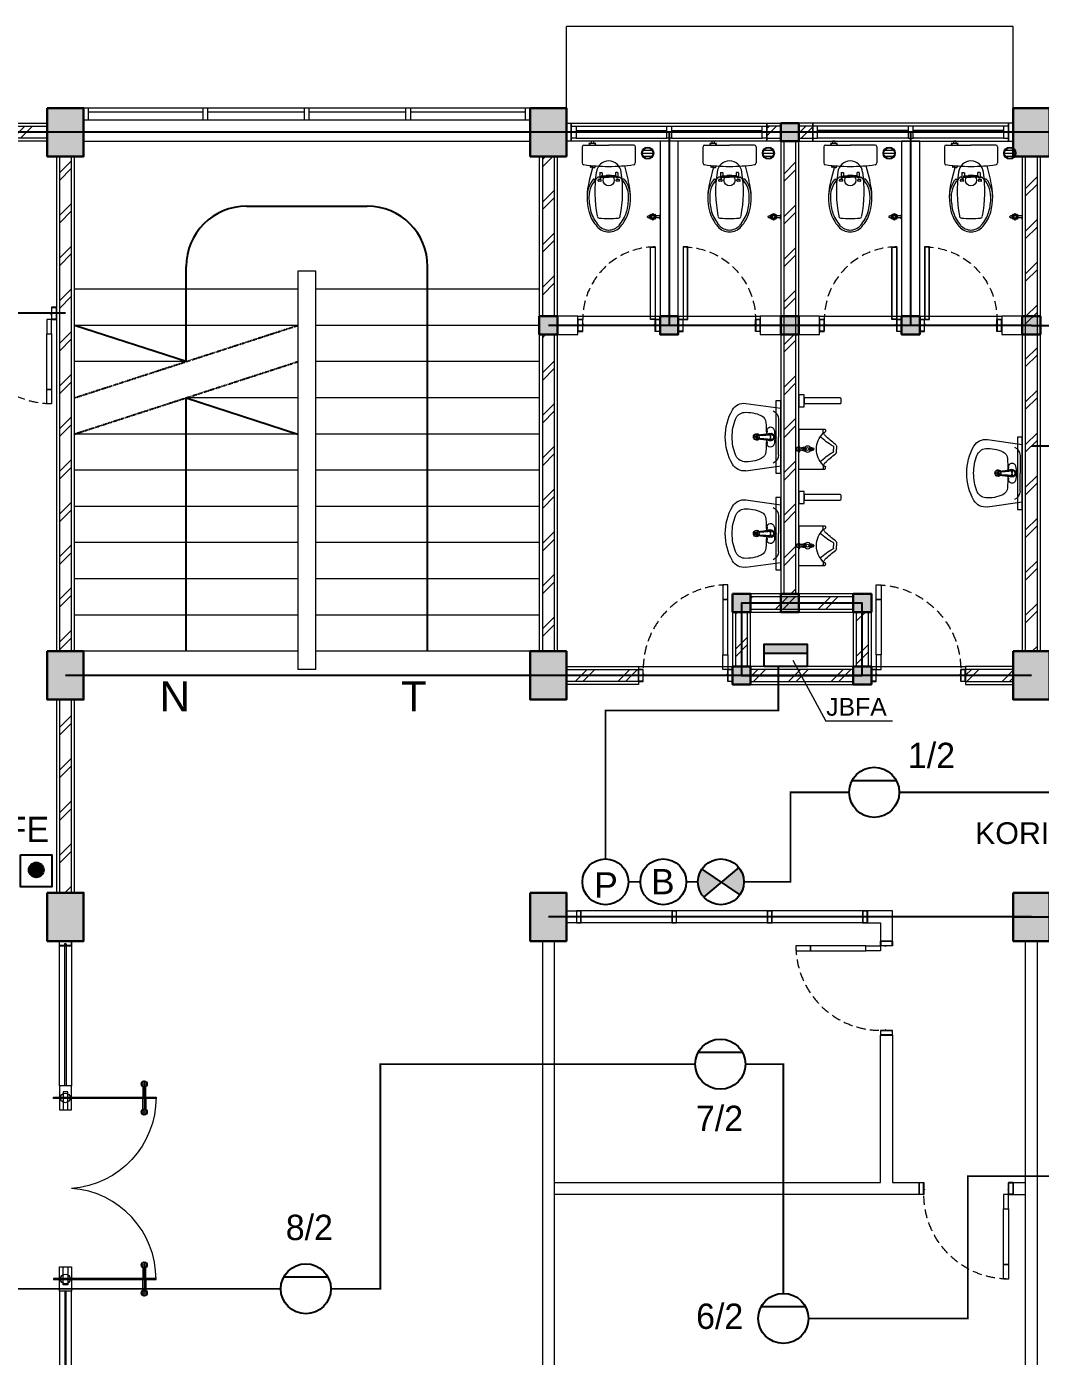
# Model space of a CAD drawing. Header units: millimetres. Extents: x -11 to 37852, y -101 to 28664.
# Drawn here: x 6394 to 8073, y 25058 to 27261 of the extents above; entities that cross this region are included whole.
import ezdxf
from ezdxf.enums import TextEntityAlignment as Align

# ---------------------------------------------------------------- set-up
doc = ezdxf.new("R2010")
doc.units = ezdxf.units.MM
for name, pattern in [('DASHDOT', [1, 0.5, -0.25, 0, -0.25]), ('DASHED', [0.75, 0.5, -0.25]), ('HIDDEN', [0.375, 0.25, -0.125])]:
    doc.linetypes.add(name, pattern=pattern)
for name, color, linetype in [('acp', 57, 'Continuous'), ('D1', 1, 'Continuous'), ('D2', 3, 'Continuous'), ('HOLLOW', 6, 'Continuous')]:
    doc.layers.add(name, color=color, linetype=linetype)
for name, color, linetype, lineweight in [('ars', 11, 'Continuous', 5), ('dinding', 5, 'Continuous', 15), ('KOLOM', 1, 'Continuous', 30), ('kus', 63, 'Continuous', 15), ('lan', 7, 'Continuous', 15), ('not', 7, 'Continuous', 20), ('PARTISI', 190, 'Continuous', 9), ('SANITAIR', 4, 'Continuous', 5), ('sol kol', 8, 'Continuous', 0)]:
    doc.layers.add(name, color=color, linetype=linetype, lineweight=lineweight)
doc.layers.add('as', color=1, linetype='Continuous', plot=False)
doc.styles.add('ARIAL', font='arial.ttf')
doc.styles.get("Standard").update_dxf_attribs({"font": 'arial.ttf'})
pattern_1 = [(45, (6758.166, 24570.925), (-35.3553, 35.3553), []), (45, (6770.666, 24570.925), (-35.3553, 35.3553), [])]

# ---------------------------------------------------------------- blocks, each defined once
blk = doc.blocks.new('P 70')
at = {"linetype": 'HIDDEN', "ltscale": 0.3}
blk.add_lwpolyline([(-0.74, 0.1, -0.414214), (-0.04, 0.8, -1.303225)], format="xyb", dxfattribs=at)
for points in [[(-0.04, 0.8), (-0.08, 0.8), (-0.08, 0.68), (-0.04, 0.68)], [(-0.04, 0.68), (-0.08, 0.68), (-0.08, 0.22), (-0.04, 0.22)], [(-0.04, 0.1), (-0.08, 0.1), (-0.08, 0.22), (-0.04, 0.22)], [(-0.735, 0.06), (-0.74, 0.06), (-0.74, 0.061), (-0.74, 0.1), (-0.78, 0.1), (-0.78, 0), (-0.74, 0), (-0.74, 0.056), (-0.735, 0.058)], [(-0.742, 0.002), (-0.778, 0.002), (-0.778, 0.098), (-0.742, 0.098)], [(-0.045, 0.06), (-0.04, 0.06), (-0.04, 0.061), (-0.04, 0.1), (0, 0.1), (0, 0), (-0.04, 0), (-0.04, 0.056), (-0.045, 0.058)], [(-0.038, 0.002), (-0.002, 0.002), (-0.002, 0.098), (-0.038, 0.098)]]:
    blk.add_lwpolyline(points, close=True)
blk = doc.blocks.new('KP')
at = {"layer": 'KOLOM'}
blk.add_lwpolyline([(0.075, -0.075), (-0.075, -0.075), (-0.075, 0.075), (0.075, 0.075), (0.075, -0.075)], dxfattribs=at)
blk = doc.blocks.new('washtafel L237 a')
for p, q in [((-0.279, -0.289), (-0.238, 0)), ((-0.238, 0), (0, 0)), ((0.238, 0), (0, 0)), ((0.279, -0.289), (0.238, 0)), ((-0.148, -0.019), (0, -0.019)), ((0.148, -0.019), (0, -0.019)), ((0, -0.193), (-0.007, -0.193)), ((0, -0.202), (-0.007, -0.202)), ((0, -0.179), (-0.006, -0.179)), ((0, -0.179), (0.006, -0.179)), ((0, -0.193), (0.007, -0.193)), ((0, -0.202), (0.007, -0.202))]:
    blk.add_line(p, q)
for centre, radius in [((-0.011, -0.085), 0.00488), ((0, -0.043), 0.00695), ((0, -0.043), 0.00529), ((0.011, -0.085), 0.00488)]:
    blk.add_circle(centre, radius)
for centre, radius, start, end in [((-0.148, -0.093), 0.0742, 90.0661, 157.5039), ((-0.055, -0.085), 0.0285, 98.132, 275.8135), ((-0.002, -0.336), 0.286, 89.6669, 101.6651), ((0, -0.084), 0.0312, 89.6915, 225.3566), ((-0.528, -0.216), 0.513, 2.5647, 13.8912), ((0, -0.084), 0.0231, 89.5833, 212.8124), ((-0.04, -0.126), 0.0267, 4.6349, 46.9394), ((-0.045, -0.113), 0.03, 5.694, 32.8124), ((-0.623, -0.171), 0.611, 359.8012, 5.694), ((0.002, -0.336), 0.286, 78.3349, 90.3331), ((0, -0.084), 0.0312, 314.6434, 90.3085), ((0, -0.084), 0.0231, 327.1876, 90.4167), ((0.623, -0.171), 0.611, 174.306, 180.1988), ((0.04, -0.126), 0.0267, 133.0606, 175.3651), ((0.045, -0.113), 0.03, 147.1876, 174.306), ((0.528, -0.216), 0.513, 166.1088, 177.4353), ((0.055, -0.085), 0.0285, 264.1865, 81.868), ((0.148, -0.093), 0.0742, 22.4961, 89.9339), ((0.068, -0.281), 0.273, 154.0541, 184.6243), ((-0.117, -0.191), 0.0678, 92.544, 154.459), ((0.012, -2.103), 1.984, 91.1939, 93.8059), ((-0.049, -0.147), 0.0337, 40.1188, 95.4553), ((0.001, -0.2), 0.0272, 129.5111, 54.4666), ((0.001, -0.2), 0.0234, 136.8784, 48.8129), ((-0.007, -0.184), 0.009, 183.4751, 270), ((-0.007, -0.193), 0.009, 182.5647, 270), ((-0.006, -0.173), 0.006, 179.8012, 270), ((0.001, -0.2), 0.0119, 184.4951, 2.4242), ((0.006, -0.173), 0.006, 270, 0.1988), ((0.007, -0.184), 0.009, 270, 356.5249), ((0.007, -0.193), 0.009, 270, 357.4353), ((0.049, -0.147), 0.0337, 84.5447, 139.8812), ((-0.012, -2.103), 1.984, 86.1941, 88.8061), ((0.117, -0.191), 0.0678, 25.541, 87.456), ((-0.068, -0.281), 0.273, 355.3757, 25.9459), ((-0.17, -0.305), 0.11, 171.786, 240.1395), ((-0.119, -0.294), 0.0858, 186.0548, 250.1625), ((0.119, -0.294), 0.0858, 289.8375, 353.9452), ((0.17, -0.305), 0.11, 299.8605, 8.214), ((-0.003, -0.017), 0.443, 239.9631, 270.4171), ((-0.001, 0.003), 0.406, 248.7209, 270.1375), ((0.001, 0.003), 0.406, 269.8625, 291.2791), ((0.003, -0.017), 0.443, 269.5829, 300.0369)]:
    blk.add_arc(centre, radius, start, end)
blk = doc.blocks.new('K1')
at = {"layer": 'KOLOM'}
blk.add_lwpolyline([(0.2, 0.15), (-0.2, 0.15), (-0.2, -0.15), (0.2, -0.15), (0.2, 0.15)], dxfattribs=at)
blk = doc.blocks.new('URINOIR ATAS')
for p, q in [((-0.027, 0.31), (0, 0.31)), ((-0.02, 0.286), (0, 0.286)), ((0.027, 0.31), (0, 0.31)), ((0.02, 0.286), (0, 0.286)), ((-0.165, 0), (-0.165, 0.215)), ((-0.16, 0.22), (-0.147, 0.22)), ((-0.133, 0.201), (-0.16, 0.201)), ((-0.133, 0.201), (-0.143, 0.218)), ((-0.012, 0.117), (0.011, 0.117)), ((-0.009, 0.112), (-0.009, 0.107)), ((-0.007, 0.113), (0.008, 0.113)), ((-0.003, 0.117), (-0.003, 0.113)), ((0.003, 0.117), (0.003, 0.113)), ((0.009, 0.112), (0.009, 0.107)), ((0.133, 0.201), (0.143, 0.218)), ((0.133, 0.201), (0.16, 0.201)), ((0.16, 0.22), (0.147, 0.22)), ((0.165, 0), (0.165, 0.215)), ((-0.165, 0), (0, 0)), ((-0.009, 0.01), (-0.026, 0)), ((-0.013, -0.017), (-0.013, 0)), ((-0.011, 0.107), (0.011, 0.107)), ((-0.011, 0.097), (0.011, 0.097)), ((-0.009, 0.01), (0.011, 0.01)), ((0.165, 0), (0, 0)), ((0.011, 0.01), (0.026, 0)), ((0.013, 0), (0.013, -0.017)), ((0.013, -0.017), (-0.013, -0.017))]:
    blk.add_line(p, q)
for points in [[(-0.011, 0.107, 0.164804), (-0.012, 0.107, 0.105758), (-0.013, 0.106, 0.068984), (-0.014, 0.104, 0.055178), (-0.014, 0.102, 0.055178), (-0.014, 0.1, 0.068984), (-0.013, 0.099, 0.105758), (-0.012, 0.098, 0.164804), (-0.011, 0.097, 0.164804), (-0.01, 0.098, 0.105758), (-0.009, 0.099, 0.068984), (-0.009, 0.1, 0.055178), (-0.009, 0.102, 0.055178), (-0.009, 0.104, 0.068984), (-0.009, 0.106, 0.105758), (-0.01, 0.107, 0.164804)], [(0, 0.097, 0.070821), (0.003, 0.098, 0.082428), (0.005, 0.099, 0.106823), (0.007, 0.101, 0.13413), (0.007, 0.102, 0.13413), (0.007, 0.104, 0.106823), (0.005, 0.106, 0.082428), (0.003, 0.107, 0.070821), (0, 0.107, 0.070821), (-0.003, 0.107, 0.082428), (-0.005, 0.106, 0.106823), (-0.007, 0.104, 0.13413), (-0.007, 0.102, 0.13413), (-0.007, 0.101, 0.106823), (-0.005, 0.099, 0.082428), (-0.003, 0.098, 0.070821)], [(0.011, 0.107, 0.164804), (0.01, 0.107, 0.105758), (0.009, 0.106, 0.068984), (0.009, 0.104, 0.055178), (0.008, 0.102, 0.055178), (0.009, 0.1, 0.068984), (0.009, 0.099, 0.105758), (0.01, 0.098, 0.164804), (0.011, 0.097, 0.164804), (0.012, 0.098, 0.105758), (0.013, 0.099, 0.068984), (0.013, 0.1, 0.055178), (0.014, 0.102, 0.055178), (0.014, 0.104, 0.068984), (0.013, 0.106, 0.105758), (0.012, 0.107, 0.164804)]]:
    blk.add_lwpolyline(points, format="xyb", close=True)
blk.add_lwpolyline([(0.007, 0.061), (0.013, 0.072), (0.007, 0.082), (-0.006, 0.082), (-0.012, 0.072), (-0.006, 0.061)], close=True)
for centre, radius in [((0, 0.072), 0.025), ((0, 0.032), 0.0106), ((0, 0.032), 0.00723)]:
    blk.add_circle(centre, radius)
for centre, radius, start, end in [((-0.614, 0.718), 0.709, 314.7654, 324.2179), ((-0.477, 0.536), 0.518, 315.9836, 330.7336), ((-0.027, 0.295), 0.0148, 90, 144.2179), ((-0.02, 0.28), 0.00593, 90, 150.7336), ((0.02, 0.28), 0.00593, 29.2664, 90), ((0.477, 0.536), 0.518, 209.2664, 224.0164), ((0.027, 0.295), 0.0148, 35.7821, 90), ((0.614, 0.718), 0.709, 215.7821, 225.2346), ((-0.16, 0.215), 0.005, 90, 180), ((-0.16, 0.196), 0.005, 90, 180), ((-0.147, 0.215), 0.005, 30.5859, 90), ((-0.151, 0.256), 0.055, 287.3602, 311.4179), ((0.001, 0.332), 0.187, 224.1477, 269.6422), ((0, 0.106), 0.0162, 43.0169, 136.9831), ((-0.007, 0.112), 0.00119, 90, 180), ((-0.001, 0.332), 0.187, 270.3578, 315.8523), ((0.008, 0.112), 0.00119, 0, 90), ((0.151, 0.256), 0.055, 228.5821, 252.6398), ((0.147, 0.215), 0.005, 90, 149.4141), ((0.16, 0.215), 0.005, 0, 90), ((0.16, 0.196), 0.005, 0, 90), ((0.12, 0.057), 0.137, 181.3482, 199.9236), ((-0.19, 0.062), 0.208, 345.4703, 357.6692)]:
    blk.add_arc(centre, radius, start, end)
blk = doc.blocks.new('P 60')
at = {"linetype": 'HIDDEN', "ltscale": 0.3}
blk.add_lwpolyline([(-0.64, 0.1, -0.414214), (-0.04, 0.7, -1.303225)], format="xyb", dxfattribs=at)
for points in [[(-0.04, 0.7), (-0.04, 0.1), (-0.08, 0.1), (-0.08, 0.7)], [(-0.042, 0.698), (-0.042, 0.102), (-0.078, 0.102), (-0.078, 0.698)], [(-0.635, 0.06), (-0.64, 0.06), (-0.64, 0.061), (-0.64, 0.1), (-0.68, 0.1), (-0.68, 0), (-0.64, 0), (-0.64, 0.056), (-0.635, 0.058)], [(-0.642, 0.002), (-0.678, 0.002), (-0.678, 0.098), (-0.642, 0.098)], [(-0.045, 0.06), (-0.04, 0.06), (-0.04, 0.061), (-0.04, 0.1), (0, 0.1), (0, 0), (-0.04, 0), (-0.04, 0.056), (-0.045, 0.058)], [(-0.038, 0.002), (-0.002, 0.002), (-0.002, 0.098), (-0.038, 0.098)]]:
    blk.add_lwpolyline(points, close=True)
blk = doc.blocks.new('KRAN ATAS')
for p, q in [((-0.019, 0.001), (-0.019, 0)), ((-0.019, 0), (0, 0)), ((-0.018, 0.002), (0, 0.002)), ((-0.009, 0.006), (-0.009, 0.04)), ((0.018, 0.002), (0, 0.002)), ((0.019, 0), (0, 0)), ((0.009, 0.006), (0.009, 0.04)), ((0.019, 0.001), (0.019, 0))]:
    blk.add_line(p, q)
for centre, radius, start, end in [((-0.021, 0.06), 0.0057, 92.509, 270.0343), ((-0.02, 0.06), 0.0057, 105.45, 257.2407), ((0, 0.06), 0.0223, 89.786, 270.2141), ((-0.015, 0.075), 0.0057, 47.464, 224.6597), ((-0.015, 0.074), 0.0057, 60.3207, 212.5415), ((-0.014, 0.046), 0.0057, 154.4974, 295.7282), ((-0.015, 0.045), 0.0057, 142.579, 307.6346), ((-0.018, 0.001), 0.0005, 90, 180), ((0, 0.06), 0.0162, 89.7094, 270.2949), ((-0.013, 0.006), 0.004, 270, 0), ((-0.041, 0.09), 0.0331, 343.1048, 7.2203), ((0, 0.06), 0.0102, 89.532, 270.4679), ((0, 0.096), 0.00865, 90, 191.4881), ((0, 0.08), 0.0057, 89.095, 165.324), ((0, 0.079), 0.0057, 89.095, 152.5938), ((0, 0.041), 0.0057, 205.9652, 266.0615), ((0, 0.04), 0.0057, 191.86, 266.0615), ((0, 0.096), 0.00865, 348.5119, 90), ((0, 0.08), 0.0057, 14.676, 90.905), ((0, 0.079), 0.0057, 27.4062, 90.905), ((0, 0.06), 0.0223, 269.7859, 90.214), ((0, 0.06), 0.0162, 269.7051, 90.2906), ((0, 0.06), 0.0102, 269.5321, 90.468), ((0, 0.04), 0.0057, 273.9385, 348.14), ((0, 0.041), 0.0057, 273.9385, 334.0348), ((0.041, 0.09), 0.0331, 172.7797, 196.8952), ((0.013, 0.006), 0.004, 180, 270), ((0.015, 0.045), 0.0057, 232.3654, 37.421), ((0.015, 0.075), 0.0057, 315.3403, 132.536), ((0.015, 0.074), 0.0057, 327.4585, 119.6793), ((0.014, 0.046), 0.0057, 244.2718, 25.5026), ((0.018, 0.001), 0.0005, 0, 90), ((0.021, 0.06), 0.0057, 269.9657, 87.491), ((0.02, 0.06), 0.0057, 282.7593, 74.55)]:
    blk.add_arc(centre, radius, start, end)
blk = doc.blocks.new('CLOSET ATAS')
for p, q in [((0, 0.207), (0, 0)), ((0.014, 0.22), (0.148, 0.22)), ((0.171, 0.13), (0.294, 0.161)), ((0.282, 0.125), (0.282, 0.107)), ((0, -0.206), (0, 0)), ((0.228, 0.073), (0.228, 0.058)), ((0.231, 0.075), (0.273, 0.075)), ((0.231, 0.055), (0.256, 0.055)), ((0.256, 0.055), (0.259, 0.063)), ((0.256, 0.055), (0.256, 0)), ((0.256, -0.055), (0.256, 0)), ((0.259, 0.063), (0.273, 0.063)), ((0.266, 0.075), (0.266, 0.088)), ((0.266, 0.063), (0.266, 0)), ((0.266, -0.063), (0.266, 0)), ((0.273, 0.075), (0.273, 0.063)), ((0.285, 0.085), (0.285, 0.065)), ((0.296, 0.088), (0.288, 0.088)), ((0.296, 0.062), (0.288, 0.062)), ((0.299, 0.085), (0.299, 0.065)), ((-0.013, -0.107), (-0.013, -0.164)), ((0.228, -0.073), (0.228, -0.058)), ((0.231, -0.055), (0.256, -0.055)), ((0.231, -0.075), (0.273, -0.075)), ((0.256, -0.055), (0.259, -0.063)), ((0.259, -0.063), (0.273, -0.063)), ((0.266, -0.075), (0.266, -0.088)), ((0.273, -0.075), (0.273, -0.063)), ((0.282, -0.125), (0.282, -0.107)), ((0.285, -0.065), (0.285, -0.085)), ((0.296, -0.062), (0.288, -0.062)), ((0.296, -0.088), (0.288, -0.088)), ((0.299, -0.065), (0.299, -0.085)), ((-0.013, -0.124), (-0.031, -0.124)), ((-0.031, -0.124), (-0.031, -0.146)), ((-0.031, -0.146), (-0.013, -0.146)), ((0.014, -0.22), (0.148, -0.22)), ((0.171, -0.138), (0.185, -0.138)), ((0.173, -0.116), (0.185, -0.116)), ((0.173, -0.151), (0.173, -0.138)), ((0.175, -0.154), (0.182, -0.154)), ((0.184, -0.138), (0.184, -0.151)), ((0.188, -0.119), (0.188, -0.136)), ((0.188, -0.134), (0.294, -0.161))]:
    blk.add_line(p, q)
blk.add_circle((0.292, 0), 0.046)
for centre, radius, start, end in [((0.014, 0.207), 0.0135, 90, 180), ((0.148, 0.205), 0.015, 8.087, 90), ((-1.27, 0.004), 1.447, 359.8599, 8.087), ((0.385, -0.951), 1.066, 79.0461, 98.6197), ((0.429, -0.051), 0.215, 89.4826, 138.7405), ((0.287, 0.125), 0.005, 128.7411, 180), ((0.429, -0.051), 0.231, 89.4826, 128.7411), ((0.431, -0.32), 0.5, 75.2789, 105.8515), ((0.431, -0.32), 0.484, 75.2789, 90), ((0.465, -0.141), 0.302, 48.5371, 73.1314), ((0.465, -0.141), 0.318, 48.5371, 73.1314), ((0.235, 0), 0.103, 95.4936, 264.5064), ((-1.27, -0.004), 1.447, 351.913, 0.1401), ((0.231, 0.073), 0.00271, 90, 180), ((0.231, 0.058), 0.00271, 180, 270), ((0.271, 0.088), 0.005, 138.7405, 180), ((0.288, 0.085), 0.00307, 90, 180), ((0.288, 0.065), 0.00307, 180, 270), ((0.296, 0.085), 0.00307, 0, 90), ((0.296, 0.065), 0.00307, 270, 0), ((0.585, 0.076), 0.02, 7.8459, 81.6038), ((0.035, 0), 0.575, 352.1541, 7.8459), ((0.59, 0), 0.114, 0, 48.6581), ((0.59, 0), 0.114, 311.3419, 0), ((0.59, 0), 0.13, 0, 48.6581), ((0.59, 0), 0.13, 311.3419, 0), ((-0.016, -0.123), 0.0171, 24.4122, 79.3868), ((0.385, 0.948), 1.063, 261.358, 280.9763), ((0.231, -0.058), 0.00271, 90, 180), ((0.231, -0.073), 0.00271, 180, 270), ((0.271, -0.088), 0.005, 180, 221.2595), ((0.429, 0.051), 0.215, 221.2595, 270.5174), ((0.288, -0.065), 0.00307, 90, 180), ((0.288, -0.085), 0.00307, 180, 270), ((0.296, -0.065), 0.00307, 0, 90), ((0.296, -0.085), 0.00307, 270, 0), ((0.465, 0.141), 0.302, 286.8686, 311.4629), ((0.465, 0.141), 0.318, 286.8686, 311.4629), ((0.585, -0.076), 0.02, 278.3962, 352.1541), ((-0.016, -0.147), 0.0171, 280.6132, 335.5878), ((0.014, -0.206), 0.0135, 180, 270), ((0.148, -0.205), 0.015, 270, 351.913), ((0.175, -0.151), 0.00271, 180, 270), ((0.182, -0.151), 0.00271, 270, 0), ((0.185, -0.119), 0.00271, 0, 90), ((0.185, -0.136), 0.00271, 270, 0), ((0.287, -0.125), 0.005, 180, 231.2589), ((0.429, 0.051), 0.231, 231.2589, 270.5174), ((0.431, 0.32), 0.5, 254.1485, 284.7211), ((0.431, 0.32), 0.484, 270, 284.7211)]:
    blk.add_arc(centre, radius, start, end)
blk = doc.blocks.new('*X6')
at = {"color": 0}
for p, q in [((18.491, 19.193), (18.579, 19.193)), ((18.499, 19.218), (18.572, 19.218)), ((18.499, 19.168), (18.572, 19.168))]:
    blk.add_line(p, q, dxfattribs=at)
blk = doc.blocks.new('SFLOOR')
for radius in [0.05, 0.0442]:
    blk.add_circle((0, 0), radius)
blk.add_blockref('*X6', (-18.535, -19.193))
blk = doc.blocks.new('P1')
at = {"lineweight": 5}
h = blk.add_hatch(dxfattribs=at)
h.set_pattern_fill('ANSI31', color=256, scale=0.020282, angle=-315, style=0)
h.set_pattern_definition([(179.99999863, (-506.106483, 1417.280242), (6.07e-11, 0.0025352112676), [])])
h.paths.add_polyline_path([(-1.729, 0.805, -1), (-1.693, 0.77, -1)])
h.paths.add_polyline_path([(-1.724, 0.801, 1), (-1.697, 0.774, 1)], flags=16)
h = blk.add_hatch(dxfattribs=at)
h.set_pattern_fill('ANSI31', color=256, scale=0.020282, angle=-315, style=0)
h.set_pattern_definition([(270.00000137, (1414.9464214, -503.7726625), (0.0025352112676, 6.07e-11), [])])
h.paths.add_polyline_path([(-1.528, 0.605, 1), (-1.564, 0.641, 1)])
h.paths.add_polyline_path([(-1.532, 0.609, -1), (-1.56, 0.637, -1)], flags=16)
h = blk.add_hatch(dxfattribs=at)
h.set_pattern_fill('ANSI31', color=256, scale=0.020282, angle=-315, style=0)
h.set_pattern_definition([(179.99999863, (-505.0458133, 1416.2195722), (6.07e-11, 0.0025352112676), [])])
h.paths.add_polyline_path([(-0.668, -0.255, -1), (-0.632, -0.291, -1)])
h.paths.add_polyline_path([(-0.664, -0.259, 1), (-0.636, -0.287, 1)], flags=16)
h = blk.add_hatch(dxfattribs=at)
h.set_pattern_fill('ANSI31', color=256, scale=0.020282, angle=-315, style=0)
h.set_pattern_definition([(270.00000137, (1416.0070912, -504.8333323), (0.0025352112676, 6.07e-11), [])])
h.paths.add_polyline_path([(-0.468, -0.455, 1), (-0.504, -0.42, 1)])
h.paths.add_polyline_path([(-0.472, -0.451, -1), (-0.499, -0.424, -1)], flags=16)
for p, q in [((-1.724, 0.801), (-1.697, 0.774)), ((-1.686, 0.781), (-1.623, 0.718)), ((-1.553, 0.648), (-1.616, 0.711)), ((-1.532, 0.609), (-1.56, 0.637)), ((-0.664, -0.259), (-0.636, -0.287)), ((-0.625, -0.28), (-0.562, -0.343)), ((-0.492, -0.413), (-0.555, -0.35)), ((-0.472, -0.451), (-0.499, -0.424))]:
    blk.add_line(p, q, dxfattribs=at)
at = {"color": 9, "lineweight": 5}
for p, q in [((-1.641, 0.7), (-1.704, 0.763)), ((-1.634, 0.693), (-1.571, 0.63)), ((-0.58, -0.361), (-0.643, -0.298)), ((-0.573, -0.368), (-0.51, -0.431))]:
    blk.add_line(p, q, dxfattribs=at)
at = {"color": 8, "lineweight": 5}
for p, q in [((-1.64, 0.701), (-1.703, 0.763)), ((-1.639, 0.702), (-1.701, 0.764)), ((-1.636, 0.705), (-1.697, 0.766)), ((-1.631, 0.71), (-1.692, 0.771)), ((-1.633, 0.694), (-1.57, 0.631)), ((-1.632, 0.695), (-1.57, 0.633)), ((-1.629, 0.698), (-1.568, 0.637)), ((-1.624, 0.703), (-1.563, 0.642)), ((-0.58, -0.36), (-0.642, -0.297)), ((-0.578, -0.358), (-0.64, -0.296)), ((-0.575, -0.356), (-0.636, -0.294)), ((-0.57, -0.351), (-0.631, -0.29)), ((-0.572, -0.367), (-0.51, -0.43)), ((-0.571, -0.366), (-0.509, -0.428)), ((-0.568, -0.363), (-0.507, -0.424)), ((-0.563, -0.358), (-0.502, -0.419))]:
    blk.add_line(p, q, dxfattribs=at)
for points in [[(-1.1, 1.241), (-1.701, 0.64), (-1.694, 0.633), (-1.093, 1.234), (-1.1, 1.241)], [(-1.273, 1.202), (-1.202, 1.273), (-1.061, 1.132), (-1.132, 1.061), (-1.273, 1.202)], [(-0.032, 0.173), (-0.633, -0.428), (-0.64, -0.421), (-0.039, 0.18), (-0.032, 0.173)], [(-0.071, 0), (0, 0.071), (-0.142, 0.212), (-0.212, 0.142), (-0.071, 0)]]:
    blk.add_lwpolyline(points)
at = {"lineweight": 9}
for points in [[(-1.153, 1.181), (-1.181, 1.153), (-1.216, 1.188), (-1.188, 1.216)], [(-1.082, 1.11), (-1.11, 1.082), (-1.181, 1.153), (-1.153, 1.181)], [(-0.163, 0.191), (-0.191, 0.163), (-0.12, 0.092), (-0.092, 0.12)], [(-0.092, 0.12), (-0.12, 0.092), (-0.085, 0.057), (-0.057, 0.085)]]:
    blk.add_lwpolyline(points, close=True, dxfattribs=at)
at = {"lineweight": 5}
for points in [[(-1.697, 0.801), (-1.724, 0.774)], [(-1.532, 0.637), (-1.56, 0.609)], [(-0.636, -0.259), (-0.664, -0.287)], [(-0.472, -0.424), (-0.499, -0.451)]]:
    blk.add_lwpolyline(points, dxfattribs=at)
for points in [[(-1.701, 0.64, 0.396093), (-0.672, 0.601)], [(-0.633, -0.428, -0.396093), (-0.672, 0.601)]]:
    blk.add_lwpolyline(points, format="xyb")
for centre in [(-1.167, 1.167), (-0.106, 0.106)]:
    blk.add_circle(centre, 0.04)
for centre, radius in [((-1.711, 0.788), 0.0254), ((-1.711, 0.788), 0.0195), ((-1.546, 0.623), 0.0254), ((-1.546, 0.623), 0.0195), ((-0.65, -0.273), 0.0254), ((-0.65, -0.273), 0.0195), ((-0.486, -0.437), 0.0254), ((-0.486, -0.437), 0.0195)]:
    blk.add_circle(centre, radius, dxfattribs=at)
blk = doc.blocks.new('NOTASI RUANG')
at = {"layer": 'not'}
for height, p in [(0.26, (-0.011, 0.3)), (0.175, (-0.009, -0.017))]:
    blk.add_attdef('RUANG', text='', height=height, dxfattribs=at).set_placement(p, align=Align.MIDDLE_CENTER)

msp = doc.modelspace()

# ---------------------------------------------------------------- hatches: boundary and pattern name
at = {"layer": 'acp'}
msp.add_hatch(color=251, dxfattribs=at).paths.add_polyline_path([(6397.7, 25863.7, 1), (6422.2, 25863.7, 1)])
at = {"layer": 'ars'}
h = msp.add_hatch(dxfattribs=at)
h.set_pattern_fill('TEMBOK', color=256, scale=50)
h.set_pattern_definition([(45, (5756.166, 25470.925), (-35.3553, 35.3553), []), (45, (5768.666, 25470.925), (-35.3553, 35.3553), [])])
h.paths.add_polyline_path([(6370.2, 27095.9), (6428.2, 27095.9), (6428.2, 27075.9), (6370.2, 27075.9)])
h = msp.add_hatch(dxfattribs=at)
h.set_pattern_fill('TEMBOK', color=256, scale=50)
h.set_pattern_definition([(45, (7502.166, 25135.925), (-35.3553, 35.3553), []), (45, (7514.666, 25135.925), (-35.3553, 35.3553), [])])
h.paths.add_polyline_path([(7643.2, 27095.9), (7620.2, 27095.9), (7620.2, 27075.9), (7643.2, 27075.9)])
h = msp.add_hatch(dxfattribs=at)
h.set_pattern_fill('TEMBOK', color=256, scale=50)
h.set_pattern_definition([(45, (7563.166, 25135.925), (-35.3553, 35.3553), []), (45, (7575.666, 25135.925), (-35.3553, 35.3553), [])])
h.paths.add_polyline_path([(7696.2, 27095.9), (7673.2, 27095.9), (7673.2, 27075.9), (7696.2, 27075.9)])
h = msp.add_hatch(dxfattribs=at)
h.set_pattern_fill('TEMBOK', color=256, scale=50)
h.set_pattern_definition(pattern_1)
h.paths.add_polyline_path([(7648.2, 27070.9), (7648.2, 26320.9), (7668.2, 26320.9), (7668.2, 27070.9)])
h = msp.add_hatch(dxfattribs=at)
h.set_pattern_fill('TEMBOK', color=256, scale=50)
h.set_pattern_definition(pattern_1)
h.paths.add_polyline_path([(6468.2, 26225.9), (6468.2, 27045.9), (6448.2, 27045.9), (6448.2, 26225.9)])
h = msp.add_hatch(dxfattribs=at)
h.set_pattern_fill('TEMBOK', color=256, scale=50)
h.set_pattern_definition(pattern_1)
h.paths.add_polyline_path([(7268.2, 26780.9), (7268.2, 27045.9), (7248.2, 27045.9), (7248.2, 26780.9)])
h = msp.add_hatch(dxfattribs=at)
h.set_pattern_fill('TEMBOK', color=256, scale=50)
h.set_pattern_definition(pattern_1)
h.paths.add_polyline_path([(8068.2, 26225.9), (8068.2, 27045.9), (8048.2, 27045.9), (8048.2, 26225.9)])
h = msp.add_hatch(dxfattribs=at)
h.set_pattern_fill('TEMBOK', color=256, scale=50)
h.set_pattern_definition(pattern_1)
h.paths.add_polyline_path([(7248.2, 26750.9), (7248.2, 26225.9), (7268.2, 26225.9), (7268.2, 26750.9)])
h = msp.add_hatch(dxfattribs=at)
h.set_pattern_fill('TEMBOK', color=256, scale=50)
h.set_pattern_definition(pattern_1)
h.paths.add_polyline_path([(7763.2, 26315.9), (7593.2, 26315.9), (7593.2, 26295.9), (7763.2, 26295.9)])
h = msp.add_hatch(dxfattribs=at)
h.set_pattern_fill('TEMBOK', color=256, scale=50)
h.set_pattern_definition(pattern_1)
h.paths.add_polyline_path([(7568.2, 26290.9), (7568.2, 26200.9), (7588.2, 26200.9), (7588.2, 26290.9)])
h = msp.add_hatch(dxfattribs=at)
h.set_pattern_fill('TEMBOK', color=256, scale=50)
h.set_pattern_definition(pattern_1)
h.paths.add_polyline_path([(7768.2, 26290.9), (7768.2, 26200.9), (7788.2, 26200.9), (7788.2, 26290.9)])
h = msp.add_hatch(dxfattribs=at)
h.set_pattern_fill('TEMBOK', color=256, scale=50)
h.set_pattern_definition(pattern_1)
h.paths.add_polyline_path([(7288.2, 26195.9), (7407.2, 26195.9), (7407.2, 26175.9), (7288.2, 26175.9)])
h = msp.add_hatch(dxfattribs=at)
h.set_pattern_fill('TEMBOK', color=256, scale=50)
h.set_pattern_definition(pattern_1)
h.paths.add_polyline_path([(7763.2, 26195.9), (7593.2, 26195.9), (7593.2, 26175.9), (7763.2, 26175.9)])
h = msp.add_hatch(dxfattribs=at)
h.set_pattern_fill('TEMBOK', color=256, scale=50)
h.set_pattern_definition(pattern_1)
h.paths.add_polyline_path([(8028.2, 26195.9), (7949.2, 26195.9), (7949.2, 26175.9), (8028.2, 26175.9)])
h = msp.add_hatch(dxfattribs=at)
h.set_pattern_fill('TEMBOK', color=256, scale=50)
h.set_pattern_definition(pattern_1)
h.paths.add_polyline_path([(6468.2, 25825.9), (6468.2, 26145.9), (6448.2, 26145.9), (6448.2, 25825.9)])
at = {"layer": 'D1', "linetype": 'ByBlock'}
h = msp.add_hatch(color=21, dxfattribs=at)
h.paths.add_polyline_path([(7512.6, 25865.2, 0.342826), (7515.5, 25818.7), (7544.9, 25843.2)])
h.paths.add_polyline_path([(7544.9, 25843.2), (7575.4, 25822.5, 0.32744), (7573.8, 25867.4)])
at = {"layer": 'HOLLOW'}
msp.add_hatch(color=256, dxfattribs=at).paths.add_polyline_path([(7615.7, 26237.9), (7615.7, 26222.9), (7687.1, 26222.9), (7687.1, 26237.9)])
at = {"layer": 'sol kol'}
for points in [[(6428.2, 27125.9), (6428.2, 27045.9), (6488.2, 27045.9), (6488.2, 27125.9)], [(7228.2, 27125.9), (7228.2, 27045.9), (7288.2, 27045.9), (7288.2, 27125.9)], [(8028.2, 27125.9), (8028.2, 27045.9), (8088.2, 27045.9), (8088.2, 27125.9)], [(7643.2, 27100.9), (7673.2, 27100.9), (7673.2, 27070.9), (7643.2, 27070.9)], [(7243.2, 26780.9), (7273.2, 26780.9), (7273.2, 26750.9), (7243.2, 26750.9)], [(7443.2, 26780.9), (7473.2, 26780.9), (7473.2, 26750.9), (7443.2, 26750.9)], [(7643.2, 26780.9), (7673.2, 26780.9), (7673.2, 26750.9), (7643.2, 26750.9)], [(7843.2, 26780.9), (7873.2, 26780.9), (7873.2, 26750.9), (7843.2, 26750.9)], [(8043.2, 26780.9), (8073.2, 26780.9), (8073.2, 26750.9), (8043.2, 26750.9)], [(7563.2, 26320.9), (7593.2, 26320.9), (7593.2, 26290.9), (7563.2, 26290.9)], [(7643.2, 26320.9), (7673.2, 26320.9), (7673.2, 26290.9), (7643.2, 26290.9)], [(7763.2, 26320.9), (7793.2, 26320.9), (7793.2, 26290.9), (7763.2, 26290.9)], [(6428.2, 26225.9), (6428.2, 26145.9), (6488.2, 26145.9), (6488.2, 26225.9)], [(7228.2, 26225.9), (7228.2, 26145.9), (7288.2, 26145.9), (7288.2, 26225.9)], [(8028.2, 26225.9), (8028.2, 26145.9), (8088.2, 26145.9), (8088.2, 26225.9)], [(7563.2, 26200.9), (7593.2, 26200.9), (7593.2, 26170.9), (7563.2, 26170.9)], [(7763.2, 26200.9), (7793.2, 26200.9), (7793.2, 26170.9), (7763.2, 26170.9)], [(6428.2, 25825.9), (6428.2, 25745.9), (6488.2, 25745.9), (6488.2, 25825.9)], [(7228.2, 25825.9), (7228.2, 25745.9), (7288.2, 25745.9), (7288.2, 25825.9)], [(8028.2, 25825.9), (8028.2, 25745.9), (8088.2, 25745.9), (8088.2, 25825.9)]]:
    msp.add_hatch(color=256, dxfattribs=at).paths.add_polyline_path(points)

# ---------------------------------------------------------------- linework, layer by layer
for p, q in [((6758.2, 26963.4), (6958.2, 26963.4)), ((6658.2, 26705.9), (6658.2, 26863.4)), ((7058.2, 26225.9), (7058.2, 26863.4)), ((6658.2, 26705.9), (6473.2, 26765.9)), ((6658.2, 26225.9), (6658.2, 26645.9)), ((6658.2, 26645.9), (6843.2, 26585.9))]:
    msp.add_line(p, q)
at = {"linetype": 'DASHDOT'}
for p, q in [((6473.2, 26645.9), (6843.2, 26765.9)), ((6473.2, 26585.9), (6843.2, 26705.9))]:
    msp.add_line(p, q, dxfattribs=at)
for centre, start, end in [((6758.2, 26863.4), 90, 180), ((6958.2, 26863.4), 0, 90)]:
    msp.add_arc(centre, 100, start, end)
at = {"layer": 'acp', "color": 251}
msp.add_line((7615.7, 26222.9), (7687.1, 26222.9), dxfattribs=at)
at = {"layer": 'ars'}
for points in [[(6370.2, 27095.9), (6428.2, 27095.9), (6428.2, 27075.9), (6370.2, 27075.9)], [(7643.2, 27095.9), (7620.2, 27095.9), (7620.2, 27075.9), (7643.2, 27075.9)], [(7696.2, 27095.9), (7673.2, 27095.9), (7673.2, 27075.9), (7696.2, 27075.9)], [(7648.2, 27070.9), (7648.2, 26320.9), (7668.2, 26320.9), (7668.2, 27070.9)], [(6468.2, 26225.9), (6468.2, 27045.9), (6448.2, 27045.9), (6448.2, 26225.9)], [(7268.2, 26780.9), (7268.2, 27045.9), (7248.2, 27045.9), (7248.2, 26780.9)], [(8068.2, 26225.9), (8068.2, 27045.9), (8048.2, 27045.9), (8048.2, 26225.9)], [(7248.2, 26750.9), (7248.2, 26225.9), (7268.2, 26225.9), (7268.2, 26750.9)], [(7681.9, 26630.9), (7681.9, 26650.9), (7673.2, 26650.9), (7673.2, 26630.9)], [(7681.9, 26470.9), (7681.9, 26490.9), (7673.2, 26490.9), (7673.2, 26470.9)], [(7763.2, 26315.9), (7593.2, 26315.9), (7593.2, 26295.9), (7763.2, 26295.9)], [(7568.2, 26290.9), (7568.2, 26200.9), (7588.2, 26200.9), (7588.2, 26290.9)], [(7768.2, 26290.9), (7768.2, 26200.9), (7788.2, 26200.9), (7788.2, 26290.9)], [(7288.2, 26195.9), (7407.2, 26195.9), (7407.2, 26175.9), (7288.2, 26175.9)], [(7763.2, 26195.9), (7593.2, 26195.9), (7593.2, 26175.9), (7763.2, 26175.9)], [(8028.2, 26195.9), (7949.2, 26195.9), (7949.2, 26175.9), (8028.2, 26175.9)], [(6468.2, 25825.9), (6468.2, 26145.9), (6448.2, 26145.9), (6448.2, 25825.9)]]:
    msp.add_lwpolyline(points, close=True, dxfattribs=at)
at = {"layer": 'as'}
msp.add_line((6458.2, 26785.9), (5958.2, 26785.9), dxfattribs=at)
for points in [[(6458.2, 27085.9), (4658.2, 27085.9)], [(7258.2, 27085.9), (6458.2, 27085.9)], [(7158.2, 27085.9), (6558.2, 27085.9)], [(8058.2, 27085.9), (7258.2, 27085.9)], [(7458.2, 27085.9), (7458.2, 26765.9)], [(7858.2, 27085.9), (7858.2, 26765.9)], [(9258.2, 27085.9), (8058.2, 27085.9)], [(7658.2, 26765.9), (7258.2, 26765.9)], [(8058.2, 26765.9), (7658.2, 26765.9)], [(8058.2, 26765.9), (8458.2, 26765.9)], [(8458.2, 26565.9), (8058.2, 26565.9)], [(7258.2, 26185.9), (6458.2, 26185.9)], [(8058.2, 26185.9), (7258.2, 26185.9)], [(8058.2, 25785.9), (7258.2, 25785.9)], [(8028.2, 25785.9), (9258.2, 25785.9)]]:
    msp.add_lwpolyline(points, dxfattribs=at)
msp.add_lwpolyline([(7778.2, 26185.9), (7778.2, 26305.9), (7578.2, 26305.9), (7578.2, 26185.9)], close=True, dxfattribs=at)
at = {"layer": 'D2', "color": 3, "linetype": 'DASHED', "ltscale": 50, "const_width": 3.03}
for points in [[(7839.4, 25992.3), (8262.4, 25992.3), (8262.4, 26364.9)], [(7352.7, 25881.9), (7352.7, 26127.9), (7639.2, 26127.9), (7639.2, 26200.9)], [(7756.4, 25992.3), (7659.2, 25992.3), (7659.2, 25843.9), (7582, 25843.9)], [(7390.7, 25843.9), (7410.5, 25843.9)], [(7486.5, 25843.9), (7506, 25843.9)], [(7501.5, 25541.9), (6979.8, 25541.9), (6979.8, 25169.7), (6898, 25169.7)], [(7647.4, 25162.1), (7647.4, 25541.9), (7584.6, 25541.9)], [(8609.6, 25356.2), (7953.1, 25356.2), (7953.1, 25120.6), (7689, 25120.6)], [(6814.9, 25169.7), (5536.2, 25169.7), (5536.2, 25308.6)]]:
    msp.add_lwpolyline(points, dxfattribs=at)
at = {"layer": 'dinding'}
msp.add_line((6488.2, 27070.9), (7228.2, 27070.9), dxfattribs=at)
for points in [[(6370.2, 27100.9), (6428.2, 27100.9), (6428.2, 27070.9), (6370.2, 27070.9)], [(7288.2, 27100.9), (7296.2, 27100.9), (7296.2, 27070.9), (7288.2, 27070.9)], [(7620.2, 27100.9), (7643.2, 27100.9), (7643.2, 27070.9), (7620.2, 27070.9)], [(7696.2, 27100.9), (7673.2, 27100.9), (7673.2, 27070.9), (7696.2, 27070.9)], [(8028.2, 27100.9), (8020.2, 27100.9), (8020.2, 27070.9), (8028.2, 27070.9)], [(7443.2, 27070.9), (7443.2, 26780.9), (7473.2, 26780.9), (7473.2, 27070.9)], [(7643.2, 27070.9), (7643.2, 26320.9), (7673.2, 26320.9), (7673.2, 27070.9)], [(7843.2, 27070.9), (7843.2, 26780.9), (7873.2, 26780.9), (7873.2, 27070.9)], [(6473.2, 26225.9), (6473.2, 27045.9), (6443.2, 27045.9), (6443.2, 26225.9)], [(7273.2, 26780.9), (7273.2, 27045.9), (7243.2, 27045.9), (7243.2, 26780.9)], [(8073.2, 26225.9), (8073.2, 27045.9), (8043.2, 27045.9), (8043.2, 26225.9)], [(7307.2, 26780.9), (7273.2, 26780.9), (7273.2, 26750.9), (7307.2, 26750.9)], [(7643.2, 26780.9), (7609.2, 26780.9), (7609.2, 26750.9), (7643.2, 26750.9)], [(7707.2, 26780.9), (7673.2, 26780.9), (7673.2, 26750.9), (7707.2, 26750.9)], [(8043.2, 26780.9), (8009.2, 26780.9), (8009.2, 26750.9), (8043.2, 26750.9)], [(7243.2, 26750.9), (7243.2, 26225.9), (7273.2, 26225.9), (7273.2, 26750.9)], [(7763.2, 26320.9), (7593.2, 26320.9), (7593.2, 26290.9), (7763.2, 26290.9)], [(7563.2, 26290.9), (7563.2, 26200.9), (7593.2, 26200.9), (7593.2, 26290.9)], [(7763.2, 26290.9), (7763.2, 26200.9), (7793.2, 26200.9), (7793.2, 26290.9)], [(7288.2, 26200.9), (7407.2, 26200.9), (7407.2, 26170.9), (7288.2, 26170.9)], [(7763.2, 26200.9), (7593.2, 26200.9), (7593.2, 26170.9), (7763.2, 26170.9)], [(8028.2, 26200.9), (7949.2, 26200.9), (7949.2, 26170.9), (8028.2, 26170.9)], [(6473.2, 25825.9), (6473.2, 26145.9), (6443.2, 26145.9), (6443.2, 25825.9)]]:
    msp.add_lwpolyline(points, close=True, dxfattribs=at)
at = {"layer": 'HOLLOW'}
for p, q in [((7761.3, 26011.9), (7834.5, 26011.9)), ((7515.5, 25818.7), (7574, 25867.6)), ((7512.6, 25865.2), (7575.4, 25822.5)), ((7506.5, 25561.5), (7579.6, 25561.5)), ((6819.9, 25189.4), (6893, 25189.4)), ((7610.9, 25140.2), (7684, 25140.2))]:
    msp.add_line(p, q, dxfattribs=at)
for points in [[(7615.7, 26200.9), (7615.7, 26237.9), (7687.1, 26237.9), (7687.1, 26200.9)], [(6383.9, 25888.7), (6435.9, 25888.7), (6435.9, 25835.6), (6383.9, 25835.6)]]:
    msp.add_lwpolyline(points, close=True, dxfattribs=at)
for centre, radius in [((7797.9, 25992.3), 41.5), ((6409.9, 25863.7), 12.3), ((7352.7, 25843.9), 38), ((7448.5, 25843.9), 38), ((7544, 25843.9), 38), ((7543, 25541.9), 41.5), ((6856.5, 25169.7), 41.5), ((7647.4, 25120.6), 41.5)]:
    msp.add_circle(centre, radius, dxfattribs=at)
at = {"layer": 'kus'}
for p, q in [((7228.2, 27125.9), (6488.2, 27125.9)), ((6496.2, 27105.9), (6496.2, 27125.9)), ((6686.2, 27105.9), (6686.2, 27125.9)), ((6694.2, 27105.9), (6694.2, 27125.9)), ((6854.2, 27105.9), (6854.2, 27125.9)), ((6862.2, 27105.9), (6862.2, 27125.9)), ((7022.2, 27105.9), (7022.2, 27125.9)), ((7030.2, 27105.9), (7030.2, 27125.9)), ((7220.2, 27105.9), (7220.2, 27125.9)), ((7228.2, 27105.9), (6488.2, 27105.9)), ((6686.2, 27118.9), (6496.2, 27118.9)), ((6854.2, 27118.9), (6694.2, 27118.9)), ((7022.2, 27118.9), (6862.2, 27118.9)), ((7220.2, 27118.9), (7030.2, 27118.9)), ((7304.2, 27095.9), (7454.2, 27095.9)), ((7462.2, 27095.9), (7612.2, 27095.9)), ((7854.2, 27095.9), (7704.2, 27095.9)), ((8012.2, 27095.9), (7862.2, 27095.9)), ((7304.2, 27075.9), (7454.2, 27075.9)), ((7462.2, 27075.9), (7612.2, 27075.9)), ((7854.2, 27075.9), (7704.2, 27075.9)), ((8012.2, 27075.9), (7862.2, 27075.9)), ((7462.6, 25795.9), (7312.6, 25795.9)), ((7620.6, 25795.9), (7470.6, 25795.9)), ((7778.6, 25795.9), (7628.6, 25795.9)), ((7462.6, 25775.9), (7312.6, 25775.9)), ((7620.6, 25775.9), (7470.6, 25775.9)), ((7778.6, 25775.9), (7628.6, 25775.9))]:
    msp.add_line(p, q, dxfattribs=at)
at = {"layer": 'kus', "linetype": 'HIDDEN'}
for p, q in [((7304.2, 27088.9), (7454.2, 27088.9)), ((7462.2, 27088.9), (7612.2, 27088.9)), ((7854.2, 27088.9), (7704.2, 27088.9)), ((8012.2, 27088.9), (7862.2, 27088.9)), ((7462.6, 25785.9), (7312.6, 25785.9)), ((7620.6, 25785.9), (7470.6, 25785.9)), ((7778.6, 25785.9), (7628.6, 25785.9))]:
    msp.add_line(p, q, dxfattribs=at)
at = {"layer": 'kus'}
for points in [[(7296.2, 27095.9), (7304.2, 27095.9), (7304.2, 27075.9), (7296.2, 27075.9)], [(7454.2, 27095.9), (7462.2, 27095.9), (7462.2, 27075.9), (7454.2, 27075.9)], [(7612.2, 27095.9), (7620.2, 27095.9), (7620.2, 27075.9), (7612.2, 27075.9)], [(7704.2, 27095.9), (7696.2, 27095.9), (7696.2, 27075.9), (7704.2, 27075.9)], [(7862.2, 27095.9), (7854.2, 27095.9), (7854.2, 27075.9), (7862.2, 27075.9)], [(8020.2, 27095.9), (8012.2, 27095.9), (8012.2, 27075.9), (8020.2, 27075.9)], [(7304.6, 25775.9), (7312.6, 25775.9), (7312.6, 25795.9), (7304.6, 25795.9)], [(7305, 25776.3), (7312.2, 25776.3), (7312.2, 25795.5), (7305, 25795.5)], [(7462.6, 25775.9), (7470.6, 25775.9), (7470.6, 25795.9), (7462.6, 25795.9)], [(7463, 25776.3), (7470.2, 25776.3), (7470.2, 25795.5), (7463, 25795.5)], [(7620.6, 25775.9), (7628.6, 25775.9), (7628.6, 25795.9), (7620.6, 25795.9)], [(7621, 25776.3), (7628.2, 25776.3), (7628.2, 25795.5), (7621, 25795.5)], [(7778.6, 25775.9), (7786.6, 25775.9), (7786.6, 25795.9), (7778.6, 25795.9)], [(7779, 25776.3), (7786.2, 25776.3), (7786.2, 25795.5), (7779, 25795.5)], [(6448.2, 25505.9), (6448.2, 25737.9), (6468.2, 25737.9), (6468.2, 25505.9)], [(6448.6, 25738.3), (6448.6, 25745.5), (6467.8, 25745.5), (6467.8, 25738.3), (6459.7, 25738.3), (6459.7, 25741.3), (6456.7, 25741.3), (6456.7, 25738.3)], [(6457.2, 25740.9), (6459.2, 25740.9), (6459.2, 25505.9), (6457.2, 25505.9)], [(6448.2, 25165.9), (6448.2, 24933.9), (6468.2, 24933.9), (6468.2, 25165.9)], [(6457.2, 24930.9), (6459.2, 24930.9), (6459.2, 25165.9), (6457.2, 25165.9)]]:
    msp.add_lwpolyline(points, close=True, dxfattribs=at)
msp.add_lwpolyline([(6460.2, 25745.9), (6468.2, 25745.9), (6468.2, 25737.9), (6459.3, 25737.9), (6459.3, 25738.2), (6458.8, 25738.2), (6458.8, 25738.6), (6459.3, 25738.9), (6459.3, 25740.9), (6457.1, 25740.9), (6457.1, 25738.9), (6457.6, 25738.6), (6457.6, 25738.2), (6457.1, 25738.2), (6457.1, 25737.9), (6448.2, 25737.9), (6448.2, 25745.9), (6459.5, 25745.9), (6459.8, 25745.9), (6460.2, 25745.9), (6460.2, 25745.9)], dxfattribs=at)
at = {"layer": 'lan'}
for p, q in [((7288.2, 27125.9), (7288.2, 27260.9)), ((6873.2, 26855.9), (6843.2, 26855.9)), ((6843.2, 26855.9), (6843.2, 26195.9)), ((6873.2, 26195.9), (6873.2, 26855.9)), ((7307.2, 26780.9), (7443.2, 26780.9)), ((7473.2, 26780.9), (7609.2, 26780.9)), ((7707.2, 26780.9), (7843.2, 26780.9)), ((7873.2, 26780.9), (8009.2, 26780.9)), ((7407.2, 26200.9), (7563.2, 26200.9)), ((7663.1, 26211.3), (7717.9, 26110.3)), ((7793.2, 26200.9), (7949.2, 26200.9)), ((6873.2, 26195.9), (6843.2, 26195.9)), ((7828.3, 26110.3), (7717.9, 26110.3))]:
    msp.add_line(p, q, dxfattribs=at)
for points in [[(8028.2, 27125.9), (8028.2, 27260.9), (7288.2, 27260.9)], [(6843.2, 26825.9), (6473.2, 26825.9)], [(7243.2, 26825.9), (6873.2, 26825.9)], [(6843.2, 26765.9), (6473.2, 26765.9)], [(7243.2, 26765.9), (6873.2, 26765.9)], [(6658.2, 26705.9), (6473.2, 26705.9)], [(7243.2, 26705.9), (6873.2, 26705.9)], [(6843.2, 26645.9), (6658.2, 26645.9)], [(7243.2, 26645.9), (6873.2, 26645.9)], [(6843.2, 26585.9), (6473.2, 26585.9)], [(7243.2, 26585.9), (6873.2, 26585.9)], [(6843.2, 26525.9), (6473.2, 26525.9)], [(7243.2, 26525.9), (6873.2, 26525.9)], [(6843.2, 26465.9), (6473.2, 26465.9)], [(7243.2, 26465.9), (6873.2, 26465.9)], [(6843.2, 26405.9), (6473.2, 26405.9)], [(7243.2, 26405.9), (6873.2, 26405.9)], [(6843.2, 26345.9), (6473.2, 26345.9)], [(7243.2, 26345.9), (6873.2, 26345.9)], [(6843.2, 26285.9), (6473.2, 26285.9)], [(7243.2, 26285.9), (6873.2, 26285.9)], [(6843.2, 26225.9), (6473.2, 26225.9)], [(7243.2, 26225.9), (6873.2, 26225.9)]]:
    msp.add_lwpolyline(points, dxfattribs=at)
for points in [[(7296.2, 27100.9), (7620.2, 27100.9), (7620.2, 27070.9), (7296.2, 27070.9)], [(8020.2, 27100.9), (7696.2, 27100.9), (7696.2, 27070.9), (8020.2, 27070.9)]]:
    msp.add_lwpolyline(points, close=True, dxfattribs=at)
at = {"layer": 'PARTISI'}
for points in [[(7304.6, 25775.9), (7288.2, 25775.9), (7288.2, 25795.9), (7304.6, 25795.9)], [(7828.2, 25745.9), (7828.2, 25795.9), (7786.6, 25795.9), (7786.6, 25775.9), (7808.2, 25775.9), (7808.2, 25745.9)], [(8048.2, 24925.9), (8068.2, 24925.9), (8068.2, 25745.9), (8048.2, 25745.9)]]:
    msp.add_lwpolyline(points, close=True, dxfattribs=at)
for points in [[(7268.2, 25345.9), (7268.2, 25745.9), (7248.2, 25745.9), (7248.2, 25345.9), (7248.2, 24925.9), (7268.2, 24925.9), (7268.2, 25345.9)], [(7828.2, 25589.9), (7828.2, 25345.9), (7872.2, 25345.9), (7872.2, 25325.9), (7268.2, 25325.9), (7268.2, 25345.9), (7808.2, 25345.9), (7808.2, 25589.9)], [(8028.2, 25345.9), (8048.2, 25345.9)], [(8028.2, 25325.9), (8048.2, 25325.9)]]:
    msp.add_lwpolyline(points, dxfattribs=at)
at = {"layer": 'SANITAIR'}
for points in [[(7643.2, 26640.9), (7635.2, 26640.9), (7635.2, 26520.9), (7643.2, 26520.9)], [(8043.2, 26580.9), (8035.2, 26580.9), (8035.2, 26460.9), (8043.2, 26460.9)], [(7643.2, 26480.9), (7635.2, 26480.9), (7635.2, 26360.9), (7643.2, 26360.9)]]:
    msp.add_lwpolyline(points, close=True, dxfattribs=at)
for points in [[(7743.2, 26643.8, 0.387977), (7741.3, 26645.6), (7681.9, 26645.6), (7681.9, 26636.2), (7741.3, 26636.2, 0.387977), (7743.2, 26638, 0.036942)], [(7743.2, 26483.8, 0.387977), (7741.3, 26485.6), (7681.9, 26485.6), (7681.9, 26476.2), (7741.3, 26476.2, 0.387977), (7743.2, 26478, 0.036942)]]:
    msp.add_lwpolyline(points, format="xyb", close=True, dxfattribs=at)

# ---------------------------------------------------------------- block references
ref = msp.add_blockref('NOTASI RUANG', (8083.9, 25879.1), dxfattribs=dict(xscale=151.7750944366926, yscale=151.7750944366926, zscale=151.775094436689))
ref.add_attrib('RUANG', 'KORIDOR', dxfattribs={"layer": 'not', "height": 36}).set_placement((8082.3, 25924.6), align=Align.MIDDLE_CENTER)
at = {"layer": 'KOLOM', "xscale": 200, "yscale": 200, "zscale": 200}
for name, p, rotation in [('K1', (6458.2, 27085.9), 90), ('K1', (7258.2, 27085.9), 90), ('K1', (8058.2, 27085.9), 90), ('KP', (7658.2, 27085.9), 180), ('KP', (7258.2, 26765.9), 180), ('KP', (7458.2, 26765.9), 180), ('KP', (7658.2, 26765.9), 180), ('KP', (7858.2, 26765.9), 180), ('KP', (8058.2, 26765.9), 180), ('KP', (7578.2, 26305.9), 180), ('KP', (7658.2, 26305.9), 180), ('KP', (7778.2, 26305.9), 180), ('K1', (6458.2, 26185.9), 90), ('K1', (7258.2, 26185.9), 90), ('K1', (8058.2, 26185.9), 90), ('KP', (7578.2, 26185.9), 180), ('KP', (7778.2, 26185.9), 180), ('K1', (6458.2, 25785.9), 90), ('K1', (7258.2, 25785.9), 90), ('K1', (8058.2, 25785.9), 90)]:
    msp.add_blockref(name, p, dxfattribs=dict(at, rotation=rotation))
at = {"layer": 'kus', "yscale": 200, "zscale": 200}
for name, p, xscale in [('P 60', (7443.2, 26755.9), 200), ('P 60', (7473.2, 26755.9), -200), ('P 60', (7843.2, 26755.9), 200), ('P 60', (7873.2, 26755.9), -200), ('P 70', (7563.2, 26175.9), 200), ('P 70', (7793.2, 26175.9), -200)]:
    msp.add_blockref(name, p, dxfattribs=dict(at, xscale=xscale))
for name, p, xscale, rotation in [('P 70', (6443.2, 26795.9), -200, 180), ('P 70', (7828.2, 25745.9), 200, 90), ('P1', (6458.2, 25516), 199.9999999999926, 134.9999999999351), ('P 70', (8028.2, 25345.9), -200, 180)]:
    msp.add_blockref(name, p, dxfattribs=dict(at, xscale=xscale, rotation=rotation))
at = {"layer": 'SANITAIR', "yscale": 200, "zscale": 200}
for name, p, xscale, rotation in [('CLOSET ATAS', (7358.2, 27064.7), 200, 270), ('CLOSET ATAS', (7558.2, 27064.7), 200, 270), ('CLOSET ATAS', (7758.2, 27064.7), 200, 270), ('CLOSET ATAS', (7958.2, 27064.7), 200, 270), ('KRAN ATAS', (7443.2, 26945.8), -200, 90), ('KRAN ATAS', (7643.2, 26945.8), -200, 90), ('KRAN ATAS', (7843.2, 26945.8), -200, 90), ('KRAN ATAS', (8043.2, 26945.8), -200, 90), ('washtafel L237 a', (7643.2, 26580.9), -200, 270), ('URINOIR ATAS', (7673.2, 26560.9), -200, 270), ('washtafel L237 a', (8043.2, 26520.9), -200, 270), ('washtafel L237 a', (7643.2, 26420.9), -200, 270), ('URINOIR ATAS', (7673.2, 26400.9), -200, 270)]:
    msp.add_blockref(name, p, dxfattribs=dict(at, xscale=xscale, rotation=rotation))
at = {"layer": 'SANITAIR', "xscale": 200, "yscale": 200, "zscale": 200}
for p in [(7422.6, 27051.2), (7622.6, 27051.2), (7822.6, 27051.2), (8022.6, 27051.2)]:
    msp.add_blockref('SFLOOR', p, dxfattribs=at)

# ---------------------------------------------------------------- texts
at = {"color": 0, "linetype": 'Continuous', "lineweight": 0, "ltscale": 6, "style": 'ARIAL'}
for s, height, p in [('JBFA', 29.4, (7718.3, 26119.2)), ('P', 42, (7334.1, 25817.7)), ('B', 42, (7428.1, 25823.3))]:
    msp.add_text(s, height=height, dxfattribs=at).set_placement(p)
at = {"color": 0, "linetype": 'Continuous', "lineweight": 0, "ltscale": 6, "char_height": 42, "width": 735.761, "attachment_point": 3, "style": 'ARIAL'}
for s, insert in [('{\\fCentury Gothic|b0|i0|c0|p34;1/2}', (7931.8, 26074.4)), ('{\\fCentury Gothic|b0|i0|c0|p34;FE}', (6431.1, 25951.8)), ('{\\fCentury Gothic|b0|i0|c0|p34;7/2}', (7580.7, 25473)), ('{\\fCentury Gothic|b0|i0|c0|p34;8/2}', (6901.3, 25292.4)), ('{\\fCentury Gothic|b0|i0|c0|p34;6/2}', (7581, 25145.2))]:
    msp.add_mtext(s, dxfattribs=dict(at, insert=insert))
at = {"layer": 'not', "char_height": 50, "attachment_point": 1}
for s, insert in [('\\pi-19.571;N', (6633.7, 26176.2)), ('\\pi-19.691;T', (7033.7, 26176.2))]:
    msp.add_mtext_dynamic_manual_height_columns(s, width=0.25, gutter_width=12.5, heights=[0], dxfattribs=dict(at, insert=insert))

doc.saveas('drawing.dxf')
